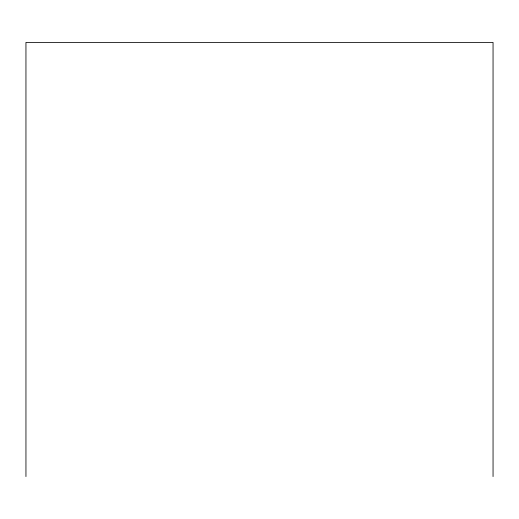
<?xml version="1.0" encoding="UTF-8"?>
<svg xmlns="http://www.w3.org/2000/svg" width="519" height="519" viewBox="0 0 519 519"><rect width="100%" height="100%" fill="white"/><g stroke="black" fill="none" stroke-linecap="round" stroke-linejoin="round"><path stroke-width="0.78" d="M493.05 476.572L493.05 42.428L25.95 42.428L25.95 476.572"/></g></svg>
